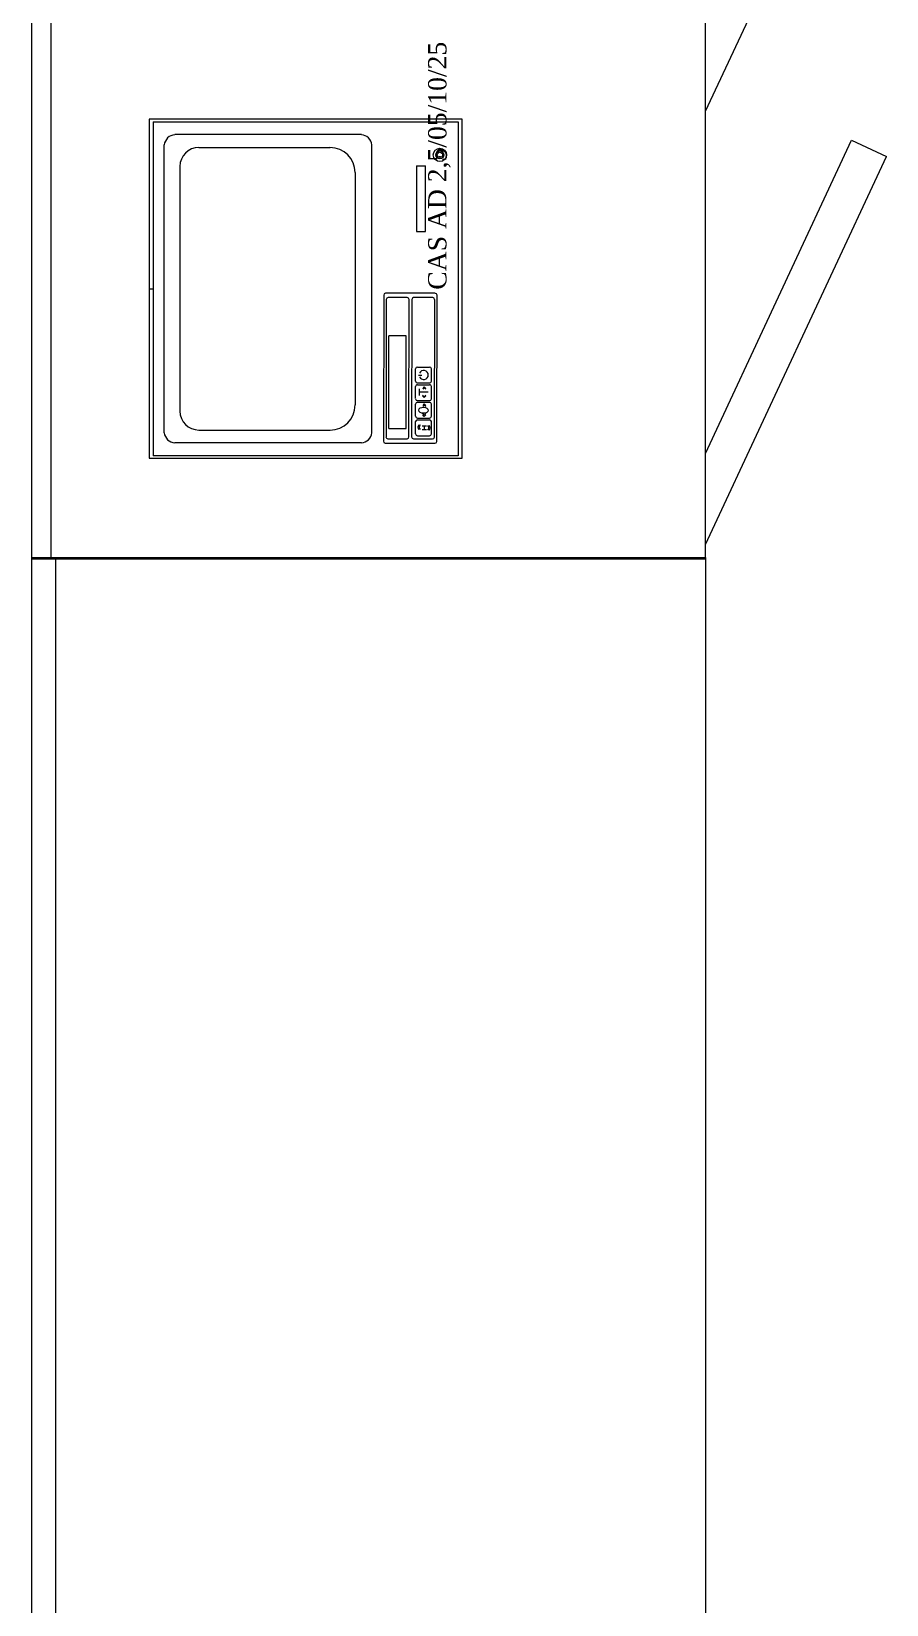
# Model space of a CAD drawing. Header units: millimetres. Extents: x -34838 to 729576, y -214038 to 121482.
# Drawn here: x 573014 to 573902, y -91217 to -89583 of the extents above; entities that cross this region are included whole.
import ezdxf

# ---------------------------------------------------------------- set-up
doc = ezdxf.new("R2010")
doc.units = ezdxf.units.MM
doc.header["$MEASUREMENT"] = 0
doc.layers.add('0_Ном._пера__1', color=7, linetype='Continuous', lineweight=13)
doc.styles.add('СГЕНЕРИР_СТИЛЬ_3', font='Times New Roman.ttf')

msp = doc.modelspace()

# ---------------------------------------------------------------- linework, layer by layer
at = {"layer": '0_Ном._пера__1', "color": 7, "linetype": 'Continuous', "lineweight": 13}
for p, q in [((573013.8, -88331.3), (573013.8, -90131.3)), ((573033.8, -88331.3), (573033.8, -90131.3)), ((573713.8, -90131.3), (573713.8, -88331.3)), ((573713.8, -89666.3), (573901.6, -89263.4)), ((573713.8, -89666.3), (573713.8, -89666.3)), ((573461.1, -89674.7), (573136.1, -89674.7)), ((573136.1, -89674.7), (573136.1, -90026.7)), ((573140.3, -89677.3), (573456.9, -89677.3)), ((573140.3, -89677.3), (573140.3, -90024.2)), ((573456.9, -89677.3), (573456.9, -90024.2)), ((573461.1, -90026.7), (573461.1, -89674.7)), ((573151.7, -90000.3), (573151.7, -89701.2)), ((573356.3, -89690.6), (573162.5, -89690.6)), ((573187.6, -89704), (573323.8, -89704)), ((573367.1, -90000.3), (573367.1, -89701.2)), ((573713.8, -90021.7), (573865.4, -89696.5)), ((573865.4, -89696.5), (573901.6, -89713.4)), ((573713.8, -90116.3), (573901.6, -89713.4)), ((573713.8, -89716.3), (573713.8, -89716.3)), ((573167.9, -89723.7), (573167.9, -89977.7)), ((573349.9, -89730.1), (573349.9, -89971.4)), ((573413.5, -89722.9), (573413.5, -89791.3)), ((573413.5, -89722.9), (573423, -89722.9)), ((573423, -89791.3), (573423, -89722.9)), ((573413.5, -89791.3), (573423, -89791.3)), ((573136.1, -89850.7), (573140.3, -89850.7)), ((573379.5, -89857.3), (573379.2, -90009.1)), ((573433, -89855.4), (573381.4, -89855.4)), ((573382.1, -89861.8), (573381.9, -90004.6)), ((573403.9, -89859.9), (573384.1, -89859.8)), ((573405.7, -90004.6), (573405.9, -89861.8)), ((573408.7, -89861.8), (573408.4, -90004.6)), ((573430.5, -89859.9), (573410.6, -89859.9)), ((573432.2, -90004.7), (573432.6, -89861.8)), ((573434.7, -90009.2), (573434.9, -89857.4)), ((573402.7, -89899.6), (573385, -89899.6)), ((573385, -89995.9), (573385, -89899.6)), ((573402.7, -89995.9), (573402.7, -89899.6)), ((573414.6, -89932), (573427.2, -89932)), ((573412.6, -89946.6), (573412.6, -89933.9)), ((573414.6, -89948.5), (573427.2, -89948.5)), ((573415.5, -89940.5), (573419.2, -89940.5)), ((573429.2, -89946.6), (573429.2, -89933.9)), ((573412.6, -89964.8), (573412.6, -89952.2)), ((573414.6, -89950.3), (573427.2, -89950.3)), ((573416.4, -89954.5), (573416.4, -89961.7)), ((573425.8, -89958.2), (573416.4, -89958.2)), ((573421.6, -89963), (573419.9, -89961.3)), ((573421.6, -89963.7), (573419.9, -89962)), ((573421.6, -89952.6), (573420, -89954.3)), ((573421.6, -89953.3), (573420, -89955)), ((573421.6, -89952.6), (573423.3, -89954.3)), ((573421.6, -89953.3), (573423.3, -89955)), ((573421.6, -89963), (573423.3, -89961.3)), ((573421.6, -89963.7), (573423.3, -89962)), ((573429.2, -89964.9), (573429.2, -89952.2)), ((573412.6, -89983.1), (573412.6, -89970.5)), ((573414.6, -89966.8), (573427.2, -89966.8)), ((573414.6, -89968.5), (573427.2, -89968.5)), ((573421.6, -89970.2), (573420, -89971.9)), ((573421.6, -89971.4), (573420, -89973)), ((573421.6, -89982.1), (573420, -89980.4)), ((573421.6, -89983.2), (573420, -89981.6)), ((573421.6, -89970.2), (573423.3, -89971.9)), ((573421.6, -89971.4), (573423.3, -89973)), ((573421.6, -89982.1), (573423.3, -89980.4)), ((573421.6, -89983.2), (573423.3, -89981.6)), ((573429.2, -89983.1), (573429.2, -89970.5)), ((573187.6, -89997.4), (573323.8, -89997.4)), ((573385, -89995.9), (573402.7, -89995.9)), ((573412.6, -90001.4), (573412.6, -89988.7)), ((573414.6, -89985), (573427.2, -89985)), ((573414.6, -89986.8), (573427.2, -89986.8)), ((573419.3, -89992.9), (573419.4, -89992.9)), ((573419.3, -89992.9), (573424, -89992.9)), ((573419.3, -89996.8), (573424, -89996.8)), ((573421.5, -89992.9), (573421.5, -89996.8)), ((573429.1, -90001.4), (573429.1, -89988.7)), ((573356.3, -90010.8), (573162.5, -90010.8)), ((573381.1, -90011), (573432.7, -90011.1)), ((573383.8, -90006.5), (573403.7, -90006.5)), ((573410.3, -90006.5), (573430.3, -90006.6)), ((573414.6, -90003.3), (573427.2, -90003.3)), ((573136.1, -90026.7), (573461.1, -90026.7)), ((573456.9, -90024.2), (573140.3, -90024.2)), ((573713.8, -90116.3), (573713.8, -90116.3)), ((573013.8, -90129.8), (573013.8, -91529.8)), ((573013.8, -90129.8), (573713.8, -90129.8)), ((573013.8, -90131.3), (573713.8, -90131.3)), ((573038.8, -90129.8), (573038.8, -91529.8)), ((573713.8, -90129.8), (573713.8, -91529.8))]:
    msp.add_line(p, q, dxfattribs=at)
for radius in [6.86, 4.18, 2.71]:
    msp.add_circle((573437.9, -89711.7), radius, dxfattribs=at)
for centre, radius, start, end in [((573163.3, -89702.4), 11.7, 94.0139, 174.2286), ((573187.6, -89723.7), 19.7, 89.8601, 179.8601), ((573323.8, -89730.1), 26.1, 0.1399, 90.1399), ((573355.5, -89702.4), 11.7, 5.7714, 85.9861), ((573381.4, -89857.3), 1.92, 89.8601, 179.8601), ((573384, -89861.8), 1.92, 89.8601, 179.8601), ((573404, -89861.8), 1.92, 359.8601, 89.8601), ((573410.6, -89861.8), 1.92, 89.8601, 179.8601), ((573430.5, -89861.8), 1.92, 359.8601, 89.8601), ((573433, -89857.4), 1.92, 359.8601, 89.8601), ((573414.6, -89933.9), 1.92, 90.1399, 180.1399), ((573427.2, -89933.9), 1.92, 0.1399, 90.1399), ((573414.6, -89946.6), 1.92, 179.8601, 269.8601), ((573421.1, -89940.2), 4.75, 202.8898, 157.1102), ((573427.2, -89946.6), 1.92, 269.8601, 359.8601), ((573414.6, -89952.2), 1.92, 90.1399, 180.1399), ((573414.6, -89964.9), 1.92, 179.8601, 269.8601), ((573427.2, -89952.2), 1.92, 0.1399, 90.1399), ((573427.2, -89964.9), 1.92, 269.8601, 359.8601), ((573187.6, -89977.7), 19.7, 180.1399, 270.1399), ((573323.8, -89971.3), 26.1, 269.8601, 359.8601), ((573414.6, -89970.5), 1.92, 90.1399, 180.1399), ((573427.2, -89970.5), 1.92, 0.1399, 90.1399), ((573414.6, -89983.1), 1.92, 179.8601, 269.8601), ((573414.6, -89988.7), 1.92, 90.1399, 180.1399), ((573418.4, -89994.5), 3.5, 136.6702, 224.2648), ((573419.8, -89994.5), 3.5, 136.6702, 224.2648), ((573422.9, -89995.1), 3.5, 316.6702, 44.2648), ((573424.3, -89995.2), 3.5, 316.6702, 44.2648), ((573427.2, -89983.1), 1.92, 269.8601, 359.8601), ((573427.2, -89988.7), 1.92, 0.1399, 90.1399), ((573163.3, -89999.1), 11.7, 185.7714, 265.9861), ((573355.5, -89999.1), 11.7, 274.0139, 354.2286), ((573381.1, -90009.1), 1.92, 179.8601, 269.8601), ((573383.8, -90004.6), 1.92, 179.8601, 269.8601), ((573403.8, -90004.6), 1.92, 269.8601, 359.8601), ((573410.3, -90004.6), 1.92, 179.8601, 269.8601), ((573414.6, -90001.4), 1.92, 179.8601, 269.8601), ((573427.2, -90001.4), 1.92, 269.8601, 359.8601), ((573430.3, -90004.7), 1.92, 269.8601, 359.8601), ((573432.7, -90009.2), 1.92, 269.8601, 359.8601)]:
    msp.add_arc(centre, radius, start, end, dxfattribs=at)
for centre, major_axis, ratio in [((573437.8, -89713.6), (0.835, 0), 0.465583), ((573420.9, -89976.8), (4.9, -0.02), 0.653906)]:
    msp.add_ellipse(centre, major_axis=major_axis, ratio=ratio, dxfattribs=at)

# ---------------------------------------------------------------- texts
at = {"layer": '0_Ном._пера__1', "color": 7, "linetype": 'Continuous', "lineweight": 13, "insert": (573449.1, -89851.7), "char_height": 19, "attachment_point": 7, "rotation": 90, "style": 'СГЕНЕРИР_СТИЛЬ_3'}
msp.add_mtext('\\A1;{\\pql;\\fTimes New Roman|b0|i0|c204|p18;CAS AD 2,5/05/10/25}', dxfattribs=at)

doc.saveas('drawing.dxf')
